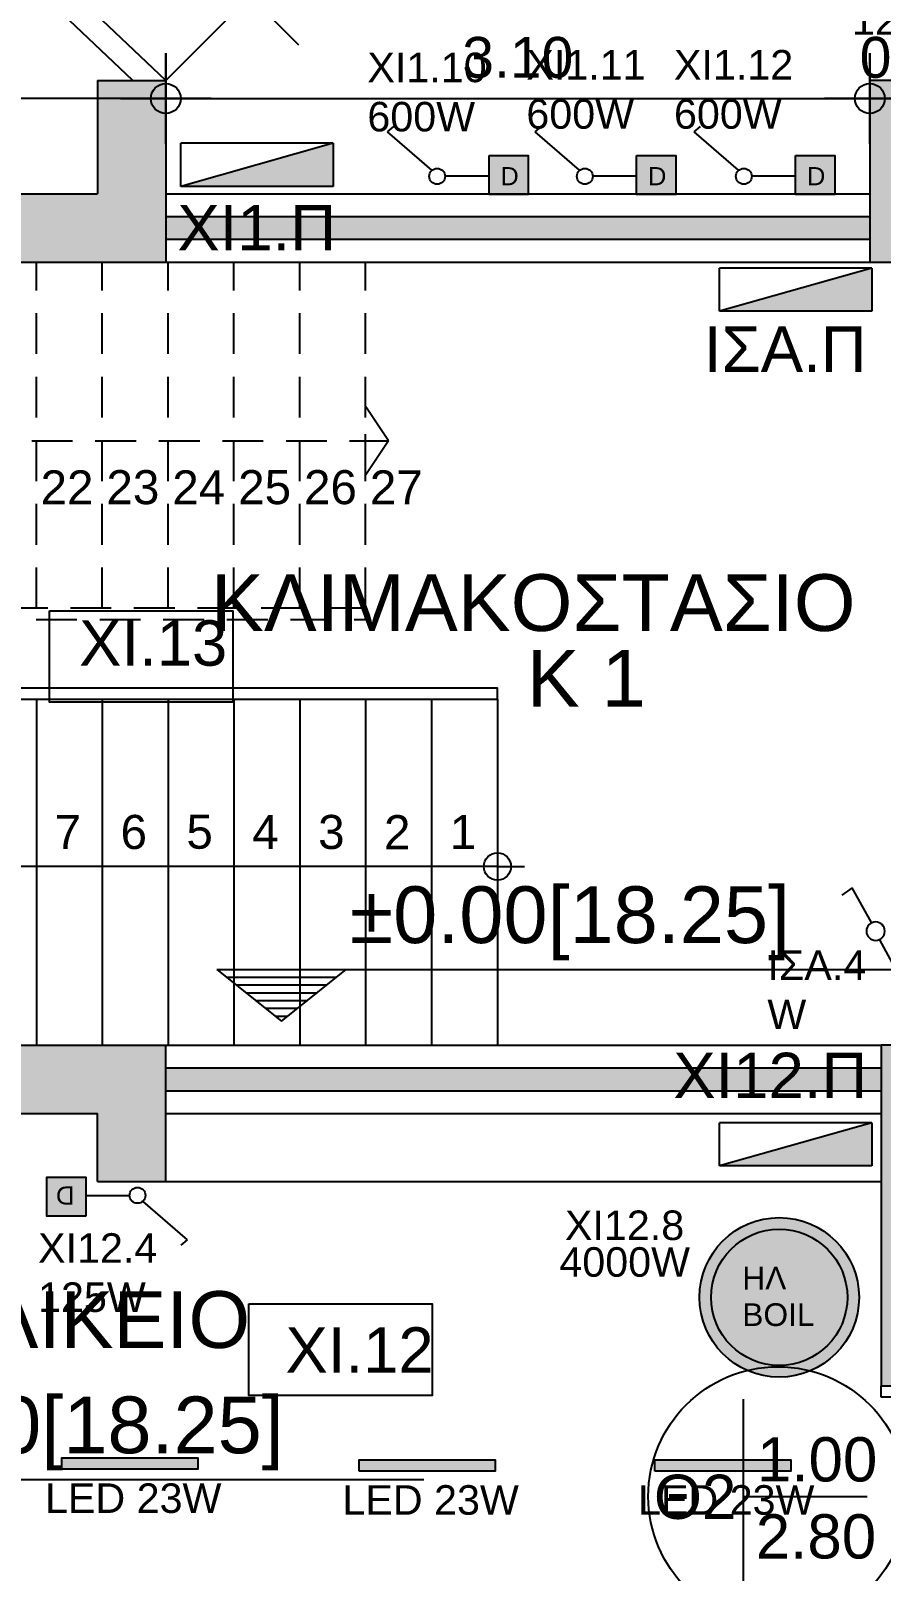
# Model space of a CAD drawing. Header units: metres. Extents: x -11 to 85, y -301 to 135.
# Drawn here: x 18.38 to 22.12, y -195.76 to -188.98 of the extents above; entities that cross this region are included whole.
import ezdxf
from ezdxf.enums import TextEntityAlignment as Align

# ---------------------------------------------------------------- set-up
doc = ezdxf.new("R2010")
doc.units = ezdxf.units.M
doc.header["$LTSCALE"] = 0.036
doc.header["$PDMODE"] = 2
doc.linetypes.add('HIDDEN', pattern=[0.375, 0.25, -0.125])
for name, color, linetype in [('arxitek isogeio', 252, 'Continuous'), ('DIMBLK', 252, 'Continuous'), ('electext', 20, 'Continuous'), ('Epipla', 252, 'Continuous'), ('hatch color', 252, 'Continuous'), ('HLEK-SYMBOL', 3, 'Continuous'), ('HLEK_FL001_SYMBOLS', 230, 'Continuous'), ('KYKLOFORHTES', 152, 'Continuous'), ('Parathira', 252, 'Continuous')]:
    doc.layers.add(name, color=color, linetype=linetype)
doc.styles.add('COMU-N', font='arial.ttf')
doc.styles.get("Standard").update_dxf_attribs({"font": 'arial.ttf'})
doc.styles.add('W4MS2', font='W4MS2.shx')
doc.dimstyles.new('CADWDOT', dxfattribs={"dimscale": 0.1, "dimtxt": 1.8, "dimasz": 0.08, "dimexe": 2, "dimexo": 0, "dimgap": 0.09, "dimtad": 0, "dimrnd": 0.001, "dimzin": 0, "dimdsep": 46, "dimtxsty": 'Standard', "dimblk1": 'ARTDIM', "dimblk2": 'ARTDIM', "dimsah": 1, "dimcen": 0.09, "dimdle": 0.05, "dimse1": 1, "dimse2": 1, "dimadec": 0, "dimazin": 0, "dimtfac": 1, "dimtmove": 0, "dimatfit": 3, "dimldrblk": 'ARTDIM', "dimfxl": 2, "dimtvp": 0.9999, "dimtolj": 1, "dimtzin": 0, "dimarcsym": 0})

# ---------------------------------------------------------------- blocks, each defined once
blk = doc.blocks.new('ARTDIM')
at = {"layer": 'DIMBLK'}
for p, q in [((0, -24.9975), (0, 24.9975)), ((-24.9975, 0), (24.9975, 0))]:
    blk.add_line(p, q, dxfattribs=at)
blk.add_circle((0, 0), 8.25, dxfattribs=at)
blk = doc.blocks.new('*D1391')
at = {"layer": 'arxitek isogeio', "color": 0, "lineweight": -2}
blk.add_line((18.9657, -189.2766), (15.0817, -189.2766), dxfattribs=at)
at = {"layer": 'Defpoints', "color": 0, "transparency": 16777216}
for p in [(15.0737, -189.2766), (15.0737, -189.5968), (18.9737, -189.5968)]:
    blk.add_point(p, dxfattribs=at)
at = {"layer": 'arxitek isogeio', "color": 0, "lineweight": -2, "xscale": 0.008, "yscale": 0.008, "zscale": 0.008, "rotation": 180}
blk.add_blockref('ARTDIM', (15.0737, -189.2766), dxfattribs=at)
at = {"layer": 'arxitek isogeio', "color": 0, "lineweight": -2, "xscale": 0.008, "yscale": 0.008, "zscale": 0.008}
blk.add_blockref('ARTDIM', (18.9737, -189.2766), dxfattribs=at)
at = {"layer": 'arxitek isogeio', "color": 0, "insert": (17.0237, -189.0966), "char_height": 0.18, "attachment_point": 5}
blk.add_mtext('\\A1;3.90', dxfattribs=at)
blk = doc.blocks.new('*D1392')
at = {"layer": 'arxitek isogeio', "color": 0, "lineweight": -2}
blk.add_line((18.9817, -189.2766), (22.0657, -189.2766), dxfattribs=at)
at = {"layer": 'Defpoints', "color": 0, "transparency": 16777216}
for p in [(22.0737, -189.2766), (18.9737, -189.5968), (22.0737, -189.5968)]:
    blk.add_point(p, dxfattribs=at)
at = {"layer": 'arxitek isogeio', "color": 0, "lineweight": -2, "xscale": 0.008, "yscale": 0.008, "zscale": 0.008, "rotation": 180}
blk.add_blockref('ARTDIM', (18.9737, -189.2766), dxfattribs=at)
at = {"layer": 'arxitek isogeio', "color": 0, "lineweight": -2, "xscale": 0.008, "yscale": 0.008, "zscale": 0.008}
blk.add_blockref('ARTDIM', (22.0737, -189.2766), dxfattribs=at)
at = {"layer": 'arxitek isogeio', "color": 0, "insert": (20.5237, -189.0966), "char_height": 0.18, "attachment_point": 5}
blk.add_mtext('\\A1;3.10', dxfattribs=at)
blk = doc.blocks.new('*D1393')
at = {"layer": 'arxitek isogeio', "color": 0, "lineweight": -2}
blk.add_line((22.0817, -189.2766), (22.4657, -189.2766), dxfattribs=at)
at = {"layer": 'Defpoints', "color": 0, "transparency": 16777216}
for p in [(22.0737, -189.2766), (22.4737, -189.2766), (22.4737, -189.2766)]:
    blk.add_point(p, dxfattribs=at)
at = {"layer": 'arxitek isogeio', "color": 0, "lineweight": -2, "xscale": 0.008, "yscale": 0.008, "zscale": 0.008, "rotation": 180}
blk.add_blockref('ARTDIM', (22.0737, -189.2766), dxfattribs=at)
at = {"layer": 'arxitek isogeio', "color": 0, "lineweight": -2, "xscale": 0.008, "yscale": 0.008, "zscale": 0.008}
blk.add_blockref('ARTDIM', (22.4737, -189.2766), dxfattribs=at)
at = {"layer": 'arxitek isogeio', "color": 0, "insert": (22.2737, -189.0966), "char_height": 0.18, "attachment_point": 5}
blk.add_mtext('\\A1;0.40', dxfattribs=at)
blk = doc.blocks.new('A$C54872924')
at = {"layer": 'Parathira'}
for p, q in [((0.309, 0.76), (0.309, 0.85)), ((0.318, 0.76), (0.318, 0.8498)), ((0.327, 0.76), (0.327, 0.8496)), ((0.336, 0.76), (0.336, 0.8493)), ((0.345, -0.05), (0.345, 0.8489)), ((0.345, 0.76), (0.3, 0.76)), ((0, -0.05), (0, 0)), ((0.345, 0.04), (0.3, 0.04)), ((0.3, 0), (0.3, -0.05)), ((0.309, -0.05), (0.309, 0.04)), ((0.318, -0.05), (0.318, 0.04)), ((0.327, -0.05), (0.327, 0.04)), ((0.336, -0.05), (0.336, 0.04)), ((0.3, -0.05), (0, -0.05)), ((0.3, -0.05), (0.345, -0.05)), ((0.3, -0.95), (0, -0.95)), ((0, -0.95), (0, -1)), ((0.3, -0.95), (0.255, -0.95)), ((0.3, -1), (0.3, -0.95))]:
    blk.add_line(p, q, dxfattribs=at)
blk.add_arc((0.3, -0.05), 0.9, 270, 90, dxfattribs=at)
blk = doc.blocks.new('A$C31130B1D')
at = {"layer": 'Epipla'}
for p, q in [((0, 0), (0.6, 0)), ((0, -0.55), (0, 0)), ((0.6, 0), (0.6, -0.55)), ((0, -0.025), (0.6, -0.025)), ((0, -0.05), (0.6, -0.05)), ((0.6, -0.55), (0, -0.55)), ((0, -0.601), (0, -0.576)), ((0, -0.576), (0.6, -0.576)), ((0, -0.601), (0.6, -0.601)), ((0.025, -0.55), (0.025, -0.576)), ((0.575, -0.55), (0.575, -0.576)), ((0.6, -0.576), (0.6, -0.601))]:
    blk.add_line(p, q, dxfattribs=at)
blk = doc.blocks.new('A$C70A12804')
at = {"layer": 'Epipla'}
for p, q in [((1.3, 0), (0, 0)), ((0, 0), (0, -0.6)), ((1.3, -0.6), (1.3, 0)), ((0.05, -0.55), (0.05, -0.05)), ((0.05, -0.05), (1.25, -0.05)), ((1.25, -0.05), (1.25, -0.55)), ((0.07, -0.1), (0.4, -0.1)), ((0.515, -0.1), (0.715, -0.1)), ((1.14, -0.1), (0.94, -0.1)), ((0.07, -0.15), (0.4, -0.15)), ((0.07, -0.2), (0.4, -0.2)), ((0.43, -0.415), (0.43, -0.185)), ((0.8, -0.185), (0.8, -0.415)), ((0.855, -0.185), (0.855, -0.415)), ((1.225, -0.415), (1.225, -0.185)), ((0.07, -0.25), (0.4, -0.25)), ((0.07, -0.3), (0.4, -0.3)), ((0.07, -0.35), (0.4, -0.35)), ((0.07, -0.4), (0.4, -0.4)), ((0.07, -0.45), (0.4, -0.45)), ((0.07, -0.5), (0.4, -0.5)), ((0.715, -0.5), (0.515, -0.5)), ((0.94, -0.5), (1.14, -0.5)), ((0, -0.6), (1.3, -0.6)), ((1.25, -0.55), (0.05, -0.55))]:
    blk.add_line(p, q, dxfattribs=at)
for centre, major_axis, start_param, end_param in [((0.515, -0.185), (-0.0601, 0.0601), -0.785398, 0.785398), ((0.715, -0.185), (0.0601, 0.0601), 5.497787, 7.068583), ((0.94, -0.185), (0.0601, 0.0601), 0.785398, 2.356194), ((1.14, -0.185), (0.0601, 0.0601), 5.497787, 7.068583), ((0.75, -0.3), (0.0177, 0.0177), 5.497787, 11.780972), ((0.905, -0.3), (0.0177, 0.0177), 5.497787, 11.780972), ((0.515, -0.415), (-0.0601, 0.0601), 0.785398, 2.356194), ((0.715, -0.415), (-0.0601, 0.0601), 2.356194, 3.926991), ((0.94, -0.415), (-0.0601, 0.0601), 0.785398, 2.356194), ((1.14, -0.415), (0.0601, 0.0601), 3.926991, 5.497787)]:
    blk.add_ellipse(centre, major_axis=major_axis, ratio=1, start_param=start_param, end_param=end_param, dxfattribs=at)
blk = doc.blocks.new('A$C0C6F19BE')
at = {"layer": 'Epipla'}
for p, q in [((0.64, 0.64), (0.64, 3.15)), ((0.68, 0.68), (0.68, 3.15)), ((0.04, 0.04), (0.04, 3.11)), ((0.64, 1.24), (0.04, 1.24)), ((0.68, 0.68), (3.48, 0.68)), ((3.48, 0.68), (3.48, 0.04)), ((0.64, 0.64), (0.04, 0.64)), ((0.64, 0.64), (3.48, 0.64)), ((0.68, 0.64), (0.68, 0.04)), ((1.28, 0.64), (1.28, 0.04)), ((2.08, 0.64), (2.08, 0.04)), ((2.68, 0.64), (2.68, 0.04)), ((0.68, 0.48), (3.48, 0.48)), ((0.68, 0.04), (1.28, 0.48)), ((1.28, 0.04), (2.08, 0.48)), ((2.08, 0.04), (2.68, 0.48)), ((2.68, 0.04), (3.48, 0.48)), ((0.04, 0.04), (3.48, 0.04))]:
    blk.add_line(p, q, dxfattribs=at)
at = {"layer": 'Epipla', "rotation": 90}
blk.add_blockref('A$C70A12804', (0.04, 1.81), dxfattribs=at)
at = {"layer": 'Parathira', "xscale": -1, "rotation": 180}
blk.add_blockref('A$C31130B1D', (3.53, 0.04), dxfattribs=at)
blk = doc.blocks.new('gJ6_a28')
at = {"layer": 'HLEK-SYMBOL', "color": 0, "linetype": 'Continuous'}
for p, q in [((-0.67, 0), (-0.67, 0.19)), ((-0.67, 0.19), (0, 0.19)), ((-0.67, 0), (0, 0.19)), ((0, 0.19), (0, 0)), ((-0.67, 0), (0, 0))]:
    blk.add_line(p, q, dxfattribs=at)
at = {"layer": 'HLEK-SYMBOL', "color": 0}
blk.add_solid([(-0.67, 0.19), (0, 0.19), (-0.67, 0)], dxfattribs=at)
at = {"layer": 'HLEK-SYMBOL', "color": 0, "style": 'W4MS2', "flags": 8}
blk.add_attdef('NODE_NUMBER', (0.018, 0.0914), '', height=0.1, dxfattribs=at)
blk.add_attdef('NODE_NUMBER', (0.018, 0.0914), '', height=0.1, dxfattribs=at)
blk = doc.blocks.new('electroboiler')
at = {"layer": 'HLEK_FL001_SYMBOLS'}
h = blk.add_hatch(color=256, dxfattribs=at)
h.paths.add_polyline_path([(2321.6631, 1205.6021, 1), (2322.3658, 1205.6021, 1)])
h.paths.add_polyline_path([(2322.3144, 1205.6021, -1), (2321.7144, 1205.6021, -1)], flags=16)
blk.add_hatch(color=11, dxfattribs=at).paths.add_polyline_path([(2322.3144, 1205.6021, 1), (2321.7144, 1205.6021, 1)])
for radius in [0.3513, 0.3]:
    blk.add_circle((2322.0144, 1205.6021), radius, dxfattribs=at)
for s, p in [('ΗΛ', (2321.8516, 1205.6367)), ('ΒΟΙL', (2321.8516, 1205.476))]:
    blk.add_text(s, height=0.1, dxfattribs=at).set_placement(p)
blk = doc.blocks.new('led 23W')
at = {"layer": 'hatch color'}
blk.add_hatch(color=181, dxfattribs=at).paths.add_polyline_path([(101.2388, -6.7734), (101.2388, -6.7234), (101.8376, -6.7234), (101.8376, -6.7734)])
at = {"layer": 'HLEK_FL001_SYMBOLS'}
blk.add_lwpolyline([(101.2388, -6.7734), (101.2388, -6.7234), (101.8376, -6.7234), (101.8376, -6.7734)], close=True, dxfattribs=at)
blk = doc.blocks.new('gJ6_a1')
at = {"linetype": 'Continuous'}
for p, q in [((-0.2193, 0.2297), (-0.191, 0.2541)), ((-0.024, 0.0608), (-0.2193, 0.2297))]:
    blk.add_line(p, q, dxfattribs=at)
blk.add_circle((-0.0005, 0.0343), 0.0349, dxfattribs=at)
blk = doc.blocks.new('dimmer')
at = {"layer": 'HLEK_FL001_SYMBOLS'}
blk.add_hatch(color=11, dxfattribs=at).paths.add_polyline_path([(2263.7579, 1291.6993), (2263.5429, 1291.6993), (2263.5429, 1291.4844), (2263.7579, 1291.4844)])
blk.add_lwpolyline([(2263.5429, 1291.6993), (2263.7579, 1291.6993), (2263.7579, 1291.4844), (2263.5429, 1291.4844)], close=True, dxfattribs=at)
blk.add_text('D', height=0.1, dxfattribs=at).set_placement((2263.6057, 1291.5361))
blk = doc.blocks.new('dimmer1')
at = {"layer": 'HLEK_FL001_SYMBOLS'}
blk.add_line((2318.1609, 1255.9928), (2317.9681, 1255.9928), dxfattribs=at)
at = {"layer": 'HLEK_FL001_SYMBOLS', "xscale": 0.8000000000000114, "yscale": 0.8000000000000114, "zscale": 0.8000000000000114}
blk.add_blockref('dimmer', (507.3271, 222.7235), dxfattribs=at)
blk = doc.blocks.new('gJ6_a3')
at = {"linetype": 'Continuous'}
for p, q in [((-0.111, 0.1868), (-0.0592, 0.2092)), ((-0.0239, 0.0342), (-0.111, 0.1868)), ((0.0232, -0.035), (0.1196, -0.1998)), ((0.1196, -0.1998), (0.0608, -0.2242))]:
    blk.add_line(p, q, dxfattribs=at)
blk.add_circle((-0.0004, -0.0004), 0.0405, dxfattribs=at)

msp = doc.modelspace()

# ---------------------------------------------------------------- hatches: boundary and pattern name
at = {"layer": 'arxitek isogeio'}
for points in [[(18.9737, -189.1968), (18.6737, -189.1968), (18.6737, -189.6968), (14.7737, -189.6968), (14.7737, -191.1968), (15.0737, -191.1968), (15.0737, -189.9968), (18.9737, -189.9968)], [(22.4737, -189.1968), (22.0737, -189.1968), (22.0737, -189.9968), (22.4737, -189.9968)], [(22.0737, -189.7968), (18.9737, -189.7968), (18.9737, -189.8968), (22.0737, -189.8968)], [(15.0737, -193.4468), (15.0737, -192.2468), (14.7737, -192.2468), (14.7737, -193.7468), (18.6737, -193.7468), (18.6737, -194.0468), (18.9737, -194.0468), (18.9737, -193.4468)], [(22.4237, -193.4468), (22.1237, -193.4468), (22.1237, -194.9468), (22.4237, -194.9468)], [(22.1237, -193.5468), (18.9737, -193.5468), (18.9737, -193.6468), (22.1237, -193.6468)]]:
    msp.add_hatch(color=256, dxfattribs=at).paths.add_polyline_path(points)

# ---------------------------------------------------------------- linework, layer by layer
for p, q in [((18.9737, -189.1968), (16.3089, -186.6686)), ((18.8284, -189.1968), (16.2401, -186.7412)), ((19.5593, -189.0411), (18.7944, -188.2763)), ((18.9737, -189.1968), (19.7085, -188.4621)), ((18.6737, -189.1968), (18.6737, -189.6968)), ((18.6737, -189.1968), (18.9737, -189.1968)), ((18.9737, -189.1968), (18.9737, -189.9968)), ((22.4737, -189.1968), (22.0737, -189.1968)), ((22.0737, -189.1968), (22.0737, -189.9968)), ((14.7737, -189.6968), (18.6737, -189.6968)), ((18.9737, -189.6968), (22.0737, -189.6968)), ((18.9737, -189.7968), (22.0737, -189.7968)), ((18.9737, -189.8968), (22.0737, -189.8968)), ((15.0737, -189.9968), (18.9737, -189.9968)), ((18.9737, -189.9968), (22.0737, -189.9968)), ((22.0737, -189.9968), (22.4737, -189.9968)), ((19.1982, -193.1129), (19.4833, -193.3409)), ((19.1982, -193.1129), (22.3396, -193.1129)), ((19.241, -193.1471), (19.7257, -193.1471)), ((19.4833, -193.3409), (19.7684, -193.1129)), ((19.2838, -193.1813), (19.6829, -193.1813)), ((19.3265, -193.2155), (19.6401, -193.2155)), ((19.3693, -193.2497), (19.5974, -193.2497)), ((19.4121, -193.2839), (19.5546, -193.2839)), ((19.4548, -193.3181), (19.5118, -193.3181)), ((15.0737, -193.4468), (18.9737, -193.4468)), ((18.9737, -194.0468), (18.9737, -193.4468)), ((18.9737, -193.4468), (22.1237, -193.4468)), ((22.1237, -193.4468), (22.1237, -194.9468)), ((22.4237, -193.4468), (22.1237, -193.4468)), ((18.9737, -193.5468), (22.1237, -193.5468)), ((18.9737, -193.6468), (22.1237, -193.6468)), ((14.7737, -193.7468), (18.6737, -193.7468)), ((18.6737, -194.0468), (18.6737, -193.7468)), ((18.9737, -193.7468), (22.1237, -193.7468)), ((18.6737, -194.0468), (18.9737, -194.0468)), ((18.9737, -194.0468), (22.1237, -194.0468)), ((22.1237, -194.9468), (22.4237, -194.9468)), ((21.5155, -195.0049), (21.5155, -195.8629)), ((16.969, -195.36), (20.1103, -195.36)), ((21.5155, -195.4339), (22.0615, -195.4339))]:
    msp.add_line(p, q, dxfattribs=at)
at = {"layer": 'arxitek isogeio', "linetype": 'HIDDEN', "ltscale": 20}
for p, q in [((18.4037, -191.5218), (18.4037, -189.9968)), ((18.6937, -191.5218), (18.6937, -189.9968)), ((18.9837, -191.5218), (18.9837, -189.9968)), ((19.2737, -191.5218), (19.2737, -189.9968)), ((19.5637, -191.5218), (19.5637, -189.9968)), ((19.8537, -191.5218), (19.8537, -189.9968)), ((19.9537, -190.7843), (19.8537, -190.6343)), ((19.8537, -190.9343), (19.8537, -190.6343)), ((17.5432, -190.7843), (19.9537, -190.7843)), ((19.9537, -190.7843), (19.8537, -190.9343)), ((19.8537, -191.5218), (17.8237, -191.5218)), ((19.8537, -191.5718), (19.8537, -191.5218)), ((17.8427, -191.5718), (19.8537, -191.5718))]:
    msp.add_line(p, q, dxfattribs=at)
at = {"layer": 'arxitek isogeio', "linetype": 'Continuous'}
for p, q in [((17.8047, -191.8718), (20.4337, -191.8718)), ((20.4337, -191.9218), (20.4337, -191.8718)), ((17.8237, -191.9218), (20.4337, -191.9218)), ((18.4037, -191.9218), (18.4037, -193.4468)), ((18.6937, -191.9218), (18.6937, -193.4468)), ((18.9837, -191.9218), (18.9837, -193.4468)), ((19.2737, -191.9218), (19.2737, -193.4468)), ((19.5637, -191.9218), (19.5637, -193.4468)), ((19.8537, -191.9218), (19.8537, -193.4468)), ((20.1437, -191.9218), (20.1437, -193.4468)), ((20.4337, -191.9218), (20.4337, -193.4468)), ((20.4337, -192.6593), (15.5862, -192.6593)), ((20.4337, -192.6593), (20.5537, -192.6593))]:
    msp.add_line(p, q, dxfattribs=at)
msp.add_circle((20.4337, -192.6593), 0.06, dxfattribs=at)
at = {"layer": 'arxitek isogeio'}
msp.add_circle((21.6693, -195.4339), 0.5712, dxfattribs=at)
at = {"layer": 'electext'}
for points in [[(18.4613, -191.5327), (19.269, -191.5327), (19.269, -191.9362), (18.4613, -191.9362)], [(19.3388, -194.5859), (20.1465, -194.5859), (20.1465, -194.9894), (19.3388, -194.9894)]]:
    msp.add_lwpolyline(points, close=True, dxfattribs=at)

# ---------------------------------------------------------------- block references
at = {"layer": 'arxitek isogeio'}
for name, p in [('A$C0C6F19BE', (15.0737, -196.8968)), ('A$C54872924', (22.1237, -194.9468))]:
    msp.add_blockref(name, p, dxfattribs=at)
at = {"layer": 'HLEK_FL001_SYMBOLS'}
for name, p in [('gJ6_a1', (20.1693, -189.6535)), ('gJ6_a1', (20.8193, -189.6535)), ('gJ6_a1', (21.5193, -189.6535)), ('dimmer1', (-2297.7645, -1445.611)), ('dimmer1', (-2297.1145, -1445.611)), ('dimmer1', (-2296.4145, -1445.611)), ('electroboiler', (-2300.3396, -1400.1593))]:
    msp.add_blockref(name, p, dxfattribs=at)
at = {"layer": 'HLEK_FL001_SYMBOLS', "rotation": 180}
for name, p in [('gJ6_a28', (19.0402, -189.4739)), ('gJ6_a28', (21.4125, -190.0232)), ('gJ6_a28', (21.4125, -193.7885)), ('dimmer1', (2336.7826, 1061.8836)), ('gJ6_a1', (18.8489, -194.0738))]:
    msp.add_blockref(name, p, dxfattribs=at)
at = {"layer": 'HLEK_FL001_SYMBOLS', "xscale": -1, "rotation": 58.82811736932428}
msp.add_blockref('gJ6_a3', (22.0984, -192.9443), dxfattribs=at)
at = {"layer": 'KYKLOFORHTES'}
for p in [(-82.7225, -188.5409), (-81.4129, -188.5488), (-80.1113, -188.5488)]:
    msp.add_blockref('led 23W', p, dxfattribs=at)

# ---------------------------------------------------------------- texts
at = {"layer": 'arxitek isogeio', "style": 'COMU-N'}
for s, p in [('22', (18.5388, -190.9884)), ('23', (18.8288, -190.9884)), ('24', (19.1188, -190.9884)), ('25', (19.4088, -190.9884)), ('26', (19.6988, -190.9884)), ('27', (19.9888, -190.9884)), ('7', (18.5428, -192.5071)), ('6', (18.8328, -192.5071)), ('5', (19.1228, -192.5071)), ('4', (19.4128, -192.5071)), ('3', (19.7028, -192.5071)), ('2', (19.9928, -192.5071)), ('1', (20.2828, -192.5071))]:
    msp.add_text(s, height=0.15, dxfattribs=at).set_placement(p, align=Align.MIDDLE)
for s, height, p in [('ΚΛΙΜΑΚΟΣΤΑΣΙΟ', 0.25, (19.1725, -191.622)), ('K 1', 0.25, (20.563, -191.9552)), ('ΚΥΛΙΚΕΙΟ', 0.25, (17.7145, -194.78)), ('1.00', 0.195, (21.5767, -195.3681)), ('Θ2', 0.195, (21.1229, -195.5332)), ('2.80', 0.195, (21.5715, -195.7075))]:
    msp.add_text(s, height=height, dxfattribs=at).set_placement(p)
for p in [(19.7833, -192.9967), (17.554, -195.2439)]:
    msp.add_attdef('±0.00[18.25]', p, '±0.00', height=0.25, dxfattribs=at)
at = {"layer": 'electext', "style": 'COMU-N'}
for s, p in [('XI1.Π', (19.0247, -189.9456)), ('ΙΣΑ.Π', (21.3432, -190.4805)), ('XI.13', (18.592, -191.7749)), ('ΧI12.Π', (21.2084, -193.6796)), ('XI.12', (19.5008, -194.8891))]:
    msp.add_text(s, height=0.2, dxfattribs=at).set_placement(p)
at = {"layer": 'electext'}
for p in [(18.4417, -195.5066), (19.7513, -195.5145), (21.0529, -195.5145)]:
    msp.add_text('LED 23W', height=0.13, dxfattribs=at).set_placement(p)
at = {"layer": 'HLEK_FL001_SYMBOLS', "char_height": 0.13, "attachment_point": 1, "style": 'COMU-N'}
for s, width, insert in [('1200W', 0.45, (21.9953, -188.8658)), ('ΧΙ1.10\\P600W', 0.495006, (19.8613, -189.0747)), ('ΧΙ1.11\\P600W', 0.495006, (20.5613, -189.0629)), ('ΧΙ1.12\\P600W', 0.495006, (21.2113, -189.0629)), ('{\\fArial|b0|i0|c161|p34;ΙΣΑ}.4\\PW', 0.495006, (21.6226, -193.0287)), ('XI12.8', 0.495006, (20.7312, -194.1746)), ('ΧΙ12.4\\P125W', 0.495006, (18.4113, -194.2747)), ('4000W', 0.15, (20.7067, -194.3363))]:
    msp.add_mtext_dynamic_manual_height_columns(s, width=width, gutter_width=0.65, heights=[0], dxfattribs=dict(at, insert=insert))

# ---------------------------------------------------------------- dimensions: what is measured, and where the dimension line sits
at = {"layer": 'arxitek isogeio'}
for base, p2, picture, middle in [((15.0737, -189.2766), (15.0737, -189.5968), '*D1391', (17.0237, -189.0966)), ((22.0737, -189.2766), (22.0737, -189.5968), '*D1392', (20.5237, -189.0966))]:
    dim = msp.add_linear_dim(base=base, p1=(18.9737, -189.5968), p2=p2, dimstyle='CADWDOT', dxfattribs=at)
    dim.commit()
    dim.dimension.update_dxf_attribs({"geometry": picture, "text_midpoint": middle})
dim = msp.add_linear_dim(base=(22.4737, -189.2766), p1=(22.0737, -189.2766), p2=(22.4737, -189.2766), dimstyle='CADWDOT', dxfattribs=at)
dim.commit()
dim.dimension.update_dxf_attribs({"geometry": '*D1393', "text_midpoint": (22.2737, -189.2766), "dimtype": 160})

doc.saveas('drawing.dxf')
